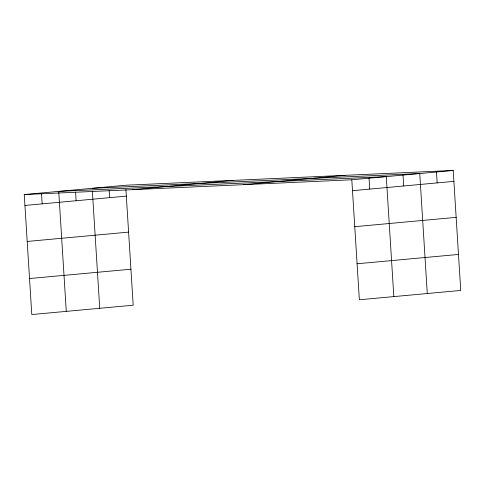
<?xml version="1.0" encoding="UTF-8"?>
<svg xmlns="http://www.w3.org/2000/svg" width="485" height="485" viewBox="0 0 485 485"><rect width="100%" height="100%" fill="white"/><g stroke="black" fill="none" stroke-linecap="round" stroke-linejoin="round"><path stroke-width="0.73" d="M125.918 189.587L133.193 305.21L31.798 314.541L24.25 194.558L125.645 185.228L453.202 170.459L460.75 290.442L359.355 299.772L351.807 179.789L453.202 170.459M132.344 189.683L233.74 180.353M243.712 184.664L345.108 175.334M24.935 205.452L126.33 196.122M352.492 190.69L453.887 181.36M27.202 241.451L128.592 232.121M354.759 226.683L456.155 217.359M29.536 278.542L130.926 269.211M357.093 263.773L458.483 254.443M92.186 188.307L419.743 173.539L427.291 293.522M24.25 194.558L351.807 179.789M436.47 171.999L437.155 182.9M403.011 175.079L403.696 185.973M393.832 296.602L386.284 176.619L58.721 191.381L66.275 311.364M369.043 178.207L369.728 189.101M109.143 190.399L109.598 197.662M92.368 191.211L99.734 308.29M75.593 192.024L76.139 200.742M41.534 193.697L42.171 203.864"/></g></svg>
